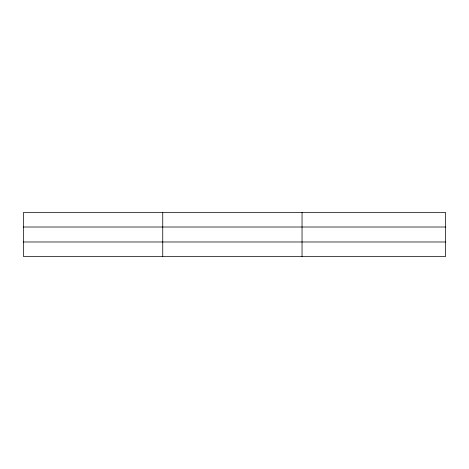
<?xml version="1.0" encoding="UTF-8"?>
<svg xmlns="http://www.w3.org/2000/svg" width="469" height="469" viewBox="0 0 469 469"><rect width="100%" height="100%" fill="white"/><g stroke="black" fill="none" stroke-linecap="round" stroke-linejoin="round"><path stroke-width="0.7" d="M302.036 212.48L302.036 256.52M445.55 241.986L445.55 256.52L23.45 256.52L23.45 212.48L445.55 212.48L445.55 241.986L23.45 241.986M23.45 227.014L445.55 227.014M162.743 212.48L162.743 256.52"/></g></svg>
